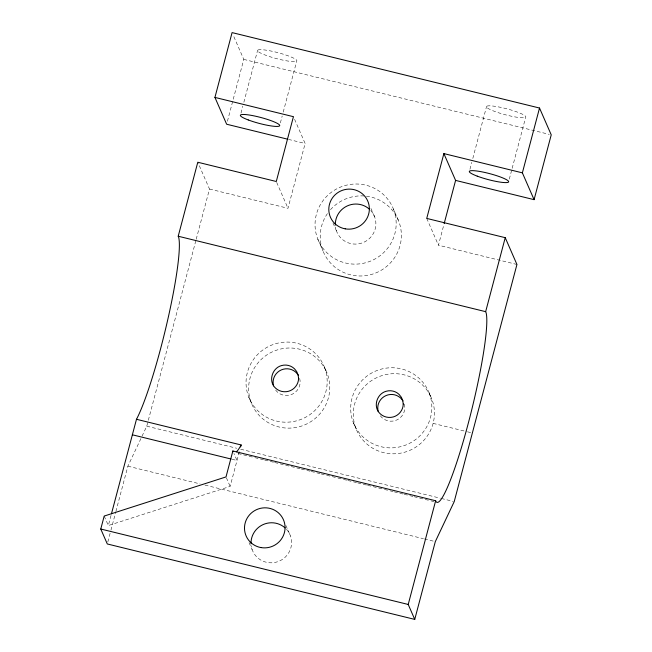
<?xml version="1.0" encoding="UTF-8"?>
<svg xmlns="http://www.w3.org/2000/svg" width="652" height="652" viewBox="0 0 652 652"><rect width="100%" height="100%" fill="white"/><g stroke="black" fill="none" stroke-linecap="round" stroke-linejoin="round"><path stroke-width="0.49" stroke-dasharray="3.26 2.44" d="M239.333 451.754L230.148 486.408L108.338 525.545L111.182 514.811M107.816 541.991L110.685 531.16M110.946 530.182L115.632 512.456M115.893 511.47L127.873 466.18L141.614 437.093M142.046 436.18L146.765 426.18L148.069 421.265M148.33 420.279L195.959 240.205M196.219 239.227L209.496 189.039L198.192 163.163M227.418 121.272L243.783 59.397L233.286 35.371M241.004 113.065L242.821 106.195M243.864 102.266L257.63 50.212M280.368 122.918L282.186 116.048M283.221 112.12L296.733 61.044A20.351 3.064 14.8 0 0 269.398 50.717A20.351 3.064 14.8 0 0 265.413 55.127A20.351 3.064 14.8 0 0 296.733 61.044M209.496 189.039L287.988 208.298L305.136 143.481L293.433 116.684M516.938 264.476L438.446 245.217L443.898 224.59M469.953 169.243L471.771 162.372M472.814 158.444L486.579 106.39M509.31 179.096L511.91 169.275M512.17 168.297L525.683 117.221A20.351 3.064 14.8 0 0 498.348 106.887A20.351 3.064 14.8 0 0 494.363 111.305A20.351 3.064 14.8 0 0 525.683 117.221M243.783 59.397L549.253 134.353M288.461 139.389L305.136 143.481M433.115 423.376L466.473 431.559M467.46 431.803L472.366 433.009M146.765 426.18L236.725 448.258M240.686 449.228L440.377 498.226M441.363 498.47L453.221 501.38M238.037 453.523L253.864 457.411M254.85 457.647L263.758 459.831M264.745 460.076L273.644 462.26M274.639 462.504L300.352 468.812M301.346 469.057L310.246 471.241M311.24 471.486L320.14 473.67M321.126 473.914L336.954 477.794M337.948 478.038L346.848 480.222M347.834 480.467L356.742 482.651M357.728 482.896L366.628 485.08M367.622 485.316L383.449 489.204M384.435 489.448L393.335 491.632M394.33 491.877L403.229 494.061M404.224 494.297L413.123 496.482M414.11 496.726L429.937 500.614M430.931 500.85L433.898 501.584M232.071 459.269L237.01 460.475L233.962 453.507M127.873 466.18L200.034 483.89M204.981 485.096L423.45 538.707M424.444 538.951L433.336 541.136M426.734 218.412L438.446 245.217M393.409 208.999A40.693 39.943 -23.6 0 1 349.48 263.75A40.693 39.943 -23.6 0 1 323.938 199.455A40.693 39.943 -23.6 0 1 393.409 208.999L398.592 220.857M370.947 208.477L374.786 217.271M429.073 392.748A40.693 39.943 -23.6 0 1 385.145 447.5A40.693 39.943 -23.6 0 1 359.602 383.197A40.693 39.943 -23.6 0 1 429.073 392.748L431.665 398.674A40.693 39.943 -23.6 0 1 387.736 453.433A40.693 39.943 -23.6 0 1 362.194 389.13A40.693 39.943 -23.6 0 1 431.665 398.674M332.985 222.96L336.44 230.865M317.809 239.137L322.993 250.996M276.684 182.421L287.988 208.298M353.474 422.887L356.065 428.812M324.411 367.068A40.693 39.943 -23.6 0 1 280.482 421.82A40.693 39.943 -23.6 0 1 254.94 357.516A40.693 39.943 -23.6 0 1 324.411 367.068L327.002 372.993A40.693 39.943 -23.6 0 1 283.074 427.753A40.693 39.943 -23.6 0 1 257.532 363.449A40.693 39.943 -23.6 0 1 327.002 372.993M248.811 397.207L251.403 403.132M285.869 525.447L290.482 535.993M226.383 477.777L230.148 486.408M249.064 542.562L252.128 549.587M104.198 516.058L108.338 525.545M404.322 404.118A13.562 13.317 -23.6 0 1 380.067 415.446M286.489 529.294A20.351 19.976 -23.6 0 1 279.781 560.875A20.351 19.976 -23.6 0 1 251.207 545.781M299.659 378.437A13.562 13.317 -23.6 0 1 274.94 389.032M370.792 210.58A20.351 19.976 -23.6 0 1 364.085 242.153A20.351 19.976 -23.6 0 1 335.511 227.059M330.491 209.691A40.693 39.943 -23.6 0 1 398.812 221.419A40.693 39.943 -23.6 0 1 355.568 275.731A40.693 39.943 -23.6 0 1 327.663 213.245"/><path stroke-width="0.98" d="M505.235 237.678L516.938 264.476L454.216 501.616L435.316 541.616L414.745 619.4L107.295 543.964L100.767 529.025L104.198 516.058L226.008 476.922L232.862 450.988L435.65 500.744L435.984 501.527A99.022 11.606 -76.2 0 0 468.217 423.523A99.022 11.606 -76.2 0 0 486.001 312.438L485.658 311.664L505.235 237.678L426.734 218.412L443.882 153.595L522.374 172.853L534.086 199.659L455.593 180.4L443.882 153.595M111.443 513.833L136.48 419.285A99.022 11.606 -76.2 0 0 167.156 322.284A99.022 11.606 -76.2 0 0 178.558 237.002L178.216 236.228L197.784 162.242L276.285 181.5L293.433 116.684L214.932 97.417L232.079 32.6L539.522 108.036L551.233 134.842L534.086 199.659M444.159 223.612L455.593 180.4M414.745 619.4L408.217 604.461L435.65 500.744M522.374 172.853L539.522 108.036M240.629 446.905L241.142 444.966L136.48 419.285M287.475 139.145L226.643 124.222L214.932 97.417M178.216 236.228L485.658 311.664M132.348 434.794L231.085 459.024M100.767 529.025L408.217 604.461M232.862 450.988L233.204 451.771M251.036 543.825A20.351 19.976 -23.6 0 1 285.095 527.908M378.233 411.518A13.562 13.317 -23.6 0 1 402.952 400.923M273.571 385.837A13.562 13.317 -23.6 0 1 298.29 375.242M241.142 444.966A99.022 11.606 -76.2 0 1 236.399 451.803M335.34 225.103A20.351 19.976 -23.6 0 1 369.399 209.186M298.575 378.299C298.608 384.264 294.288 389.725 288.567 391.273A13.464 12.82 -7.9 0 1 275.486 388.062C268.062 381.298 272.071 368.144 281.428 365.609A13.464 13.366 -67.7 0 1 294.508 368.82L296.693 371.591L298.078 374.827L298.575 378.299M403.238 403.979C403.27 409.945 398.951 415.405 393.229 416.954A13.464 12.82 -7.9 0 1 380.149 413.743C372.724 406.978 376.734 393.824 386.09 391.29A13.464 13.366 -67.7 0 1 399.171 394.501L401.355 397.272L402.74 400.507L403.238 403.979M260.93 547.566A20.351 19.976 -23.6 0 0 283.954 521.046A20.351 19.976 -23.6 0 0 249.455 514.925A20.351 19.976 -23.6 0 0 260.93 547.566M345.234 228.844A20.351 19.976 -23.6 0 0 368.258 202.324A20.351 19.976 -23.6 0 0 333.759 196.211A20.351 19.976 -23.6 0 0 345.234 228.844M477.215 176.13A20.351 3.064 14.8 0 0 508.536 182.047A20.351 3.064 14.8 0 0 481.2 171.712A20.351 3.064 14.8 0 0 477.215 176.13M248.265 119.952A20.351 3.064 14.8 0 0 279.586 125.869A20.351 3.064 14.8 0 0 252.259 115.534A20.351 3.064 14.8 0 0 248.265 119.952"/></g></svg>
